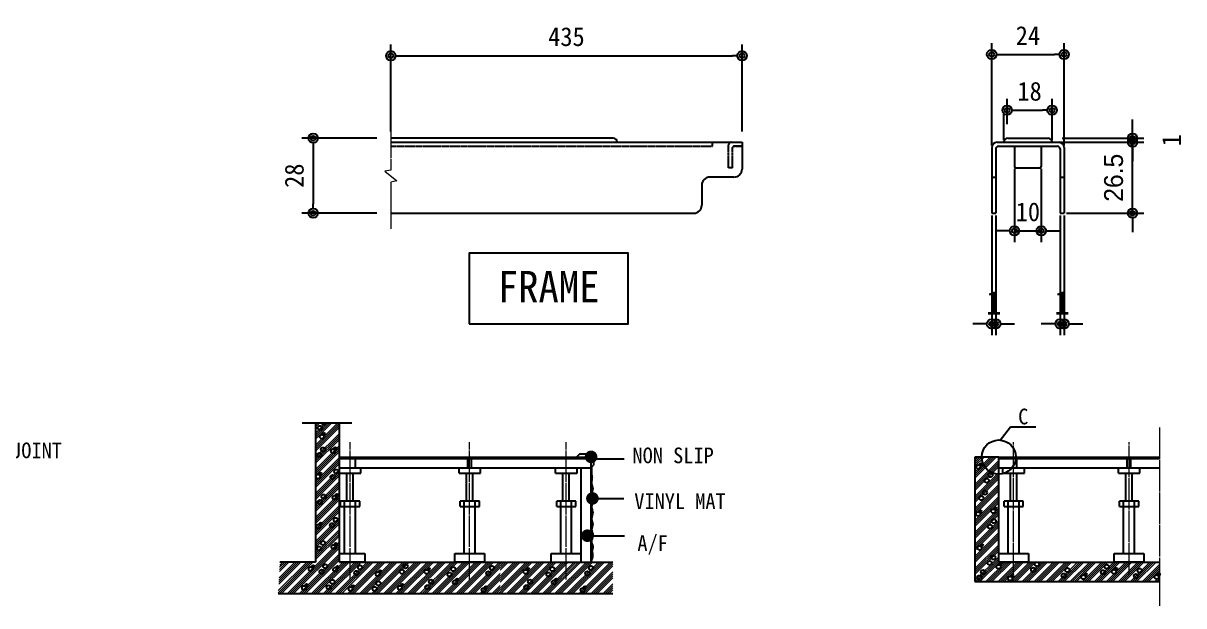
# Model space of a CAD drawing. Header units: millimetres. Extents: x 209 to 75467, y 6568 to 12199.
# Drawn here: x 61586 to 63800, y 8259 to 9372 of the extents above; entities that cross this region are included whole.
import ezdxf

# ---------------------------------------------------------------- set-up
doc = ezdxf.new("R2010")
doc.units = ezdxf.units.MM
doc.header["$MEASUREMENT"] = 0
doc.linetypes.add('CEN', pattern=[62, 60, -1, 0, -1])
doc.linetypes.add('HIDDEN', pattern=[0.375, 0.25, -0.125])
doc.layers.get('0').update_dxf_attribs({"linetype": 'CONTINUOUS'})
for name, color, linetype in [('7dim', 7, 'CONTINUOUS'), ('DIM', 7, 'CONTINUOUS'), ('DIM1', 7, 'CONTINUOUS'), ('LEADER', 7, 'CONTINUOUS'), ('LINE', 3, 'CONTINUOUS'), ('TEX', 3, 'CONTINUOUS'), ('TEXT', 7, 'CONTINUOUS')]:
    doc.layers.add(name, color=color, linetype=linetype)
doc.layers.add('A-CNTL', color=1, linetype='CEN', lineweight=15)
doc.layers.add('A-XXXX-HATC', color=8, linetype='CONTINUOUS', lineweight=18)
doc.styles.add('굴림체', font='굴림체')
doc.styles.add('돋움체', font='')
doc.styles.get('돋움체').set_extended_font_data('DotumChe')
doc.dimstyles.new('pjssd', dxfattribs={"dimscale": 10, "dimtxt": 2.5, "dimasz": 1, "dimexe": 1.2, "dimexo": 1.5, "dimgap": 1, "dimtad": 1, "dimdec": 0, "dimdsep": 46, "dimlunit": 6, "dimtxsty": '굴림체', "dimblk": 'ORIGIN2', "dimcen": -1, "dimdle": 2, "dimclrd": 7, "dimclre": 7, "dimclrt": 3, "dimadec": 0, "dimazin": 0, "dimtfac": 1, "dimtdec": 0, "dimtix": 1, "dimtmove": 2, "dimatfit": 0, "dimldrblk": 'DIMDOT', "dimfxl": 1.2, "dimtolj": 1, "dimtzin": 0, "dimarcsym": 0})

# ---------------------------------------------------------------- blocks, each defined once
blk = doc.blocks.new('*X34')
at = {"color": 0}
for p, q in [((57916, 49431), (60204, 51719)), ((57916, 50491), (59143, 51719)), ((57916, 51552), (58083, 51719)), ((57916, 49254), (60381, 51719)), ((57916, 50314), (59320, 51719)), ((57916, 51375), (58259, 51719)), ((57916, 49077), (60557, 51719)), ((57916, 50138), (59497, 51719)), ((57916, 51198), (58436, 51719)), ((57916, 49961), (59674, 51719)), ((57916, 51022), (58613, 51719)), ((57964, 48949), (60734, 51719)), ((58495, 48949), (61265, 51719)), ((58672, 48949), (61441, 51719)), ((58848, 48949), (61618, 51719)), ((59025, 48949), (61795, 51719)), ((59555, 48949), (62325, 51719)), ((59732, 48949), (62502, 51719)), ((59909, 48949), (62679, 51719)), ((60086, 48949), (62856, 51719)), ((60616, 48949), (63386, 51719)), ((60793, 48949), (63563, 51719)), ((60970, 48949), (63739, 51719)), ((61146, 48949), (63916, 51719)), ((61677, 48949), (64447, 51719)), ((61854, 48949), (64623, 51719)), ((62030, 48949), (64800, 51719)), ((62207, 48949), (64977, 51719)), ((62737, 48949), (65507, 51719)), ((62914, 48949), (65684, 51719)), ((63091, 48949), (65861, 51719)), ((63268, 48949), (66038, 51719)), ((63798, 48949), (66568, 51719)), ((63975, 48949), (66745, 51719)), ((64152, 48949), (66921, 51719)), ((64328, 48949), (67098, 51719)), ((64859, 48949), (67629, 51719)), ((65035, 48949), (67805, 51719)), ((65212, 48949), (67842, 51578)), ((65389, 48949), (67842, 51401)), ((65919, 48949), (67842, 50871)), ((66096, 48949), (67842, 50694)), ((66273, 48949), (67842, 50517)), ((66450, 48949), (67842, 50341)), ((66980, 48949), (67842, 49810)), ((67157, 48949), (67842, 49634)), ((67334, 48949), (67842, 49457)), ((67510, 48949), (67842, 49280))]:
    blk.add_line(p, q, dxfattribs=at)
blk = doc.blocks.new('*X33')
at = {"color": 0}
for p, q in [((90814, 54751), (92791, 56729)), ((90814, 55812), (91730, 56729)), ((90814, 55635), (91907, 56729)), ((90814, 56696), (90847, 56729)), ((90814, 55458), (92084, 56729)), ((90814, 56519), (91023, 56729)), ((90814, 55282), (92261, 56729)), ((90814, 56342), (91200, 56729)), ((90814, 54575), (92924, 56685)), ((90814, 54398), (92924, 56508)), ((90814, 54221), (92924, 56331)), ((90814, 53691), (92924, 55801)), ((90814, 53514), (92924, 55624)), ((90814, 53337), (92924, 55447)), ((90814, 53160), (92924, 55270)), ((90814, 52630), (92924, 54740)), ((90814, 52453), (92924, 54563)), ((90814, 52276), (92924, 54386)), ((90814, 52100), (92924, 54210)), ((90814, 51569), (92924, 53679)), ((90814, 51393), (92924, 53503)), ((90814, 51216), (92924, 53326)), ((90814, 51039), (92924, 53149)), ((90814, 50509), (92924, 52619)), ((90814, 50332), (92924, 52442)), ((90814, 50155), (92924, 52265)), ((90814, 49978), (92924, 52088)), ((90814, 49448), (92924, 51558)), ((90814, 49271), (92924, 51381)), ((90814, 49095), (92924, 51204)), ((90814, 48918), (92924, 51028)), ((90814, 48387), (92924, 50497)), ((90814, 48211), (92924, 50321)), ((90814, 48034), (92924, 50144)), ((90814, 47857), (92924, 49967)), ((90814, 47327), (92924, 49437)), ((90814, 47150), (92924, 49260)), ((90814, 46973), (92924, 49083)), ((90814, 46796), (92924, 48906)), ((90814, 46266), (92924, 48376)), ((90814, 46089), (92924, 48199)), ((90814, 45913), (92924, 48022)), ((90814, 45736), (92924, 47846)), ((90814, 45205), (92924, 47315)), ((90814, 45029), (92924, 47139)), ((88354, 41685), (92924, 46255)), ((88531, 41685), (92924, 46078)), ((90814, 44852), (92924, 46962)), ((90814, 44675), (92924, 46785)), ((88707, 41685), (92924, 45901)), ((88884, 41685), (92924, 45724)), ((89414, 41685), (92924, 45194)), ((89591, 41685), (92924, 45017)), ((87540, 41755), (90240, 44455)), ((87550, 41942), (90063, 44455)), ((87582, 42504), (89533, 44455)), ((87593, 42691), (89356, 44455)), ((87603, 42879), (89179, 44455)), ((87614, 43066), (89002, 44455)), ((87645, 43628), (88472, 44455)), ((87647, 41685), (90416, 44455)), ((87656, 43815), (88295, 44455)), ((87666, 44003), (88118, 44455)), ((87677, 44190), (87942, 44455)), ((87823, 41685), (90593, 44455)), ((89768, 41685), (92924, 44841)), ((89945, 41685), (92924, 44664)), ((90475, 41685), (93245, 44455)), ((90652, 41685), (93422, 44455)), ((90829, 41685), (93598, 44455)), ((91005, 41685), (93775, 44455)), ((91536, 41685), (94306, 44455)), ((91713, 41685), (94482, 44455)), ((91889, 41685), (94659, 44455)), ((92066, 41685), (94836, 44455)), ((92596, 41685), (95366, 44455)), ((92773, 41685), (95543, 44455)), ((92950, 41685), (95720, 44455)), ((93127, 41685), (95897, 44455)), ((93657, 41685), (96427, 44455)), ((93834, 41685), (96604, 44455)), ((94011, 41685), (96780, 44455)), ((94187, 41685), (96957, 44455)), ((94718, 41685), (97488, 44455)), ((94895, 41685), (97664, 44455)), ((95071, 41685), (97841, 44455)), ((95248, 41685), (98018, 44455)), ((95778, 41685), (98548, 44455)), ((95955, 41685), (98725, 44455)), ((96132, 41685), (98902, 44455)), ((96309, 41685), (99079, 44455)), ((96839, 41685), (99609, 44455)), ((97016, 41685), (99786, 44455)), ((97193, 41685), (99962, 44455)), ((97369, 41685), (100139, 44455)), ((97900, 41685), (100670, 44455)), ((98077, 41685), (100846, 44455)), ((98253, 41685), (101023, 44455)), ((98430, 41685), (101200, 44455)), ((98960, 41685), (101730, 44455)), ((99137, 41685), (101907, 44455)), ((99314, 41685), (102084, 44455)), ((99491, 41685), (102261, 44455)), ((100021, 41685), (102791, 44455)), ((100198, 41685), (102968, 44455)), ((100375, 41685), (103144, 44455)), ((100551, 41685), (103321, 44455)), ((101082, 41685), (103852, 44455)), ((101258, 41685), (104028, 44455)), ((101435, 41685), (104205, 44455)), ((101612, 41685), (104382, 44455)), ((102142, 41685), (104912, 44455)), ((102319, 41685), (105089, 44455)), ((102496, 41685), (105266, 44455)), ((102673, 41685), (105442, 44455)), ((103203, 41685), (105973, 44455)), ((103380, 41685), (106150, 44455)), ((103557, 41685), (106326, 44455)), ((103733, 41685), (106503, 44455)), ((104264, 41685), (107033, 44455)), ((104440, 41685), (107083, 44327)), ((104617, 41685), (107083, 44150)), ((104794, 41685), (107083, 43973)), ((105324, 41685), (107083, 43443)), ((105501, 41685), (107083, 43266)), ((105678, 41685), (107083, 43090)), ((105855, 41685), (107083, 42913)), ((106385, 41685), (107083, 42382)), ((106562, 41685), (107083, 42206)), ((106739, 41685), (107083, 42029)), ((106915, 41685), (107083, 41852))]:
    blk.add_line(p, q, dxfattribs=at)
blk = doc.blocks.new('*X32')
at = {"color": 0}
for p, q in [((64035, 52368), (65379, 53711)), ((64035, 53429), (64318, 53711)), ((64035, 52191), (65555, 53711)), ((64035, 53252), (64495, 53711)), ((64035, 52015), (65732, 53711)), ((64035, 53075), (64671, 53711)), ((64035, 51838), (65909, 53711)), ((64035, 52898), (64848, 53711)), ((64035, 51307), (66145, 53417)), ((64035, 51131), (66145, 53241)), ((64035, 50954), (66145, 53064)), ((64035, 50777), (66145, 52887)), ((64035, 50247), (66145, 52357)), ((64035, 50070), (66145, 52180)), ((64035, 49893), (66145, 52003)), ((64035, 49716), (66145, 51826)), ((64035, 49186), (66145, 51296)), ((64035, 49009), (66145, 51119)), ((64035, 48833), (66145, 50943)), ((64035, 48656), (66145, 50766)), ((64035, 48126), (66145, 50235)), ((64035, 47949), (66145, 50059)), ((64035, 47772), (66145, 49882)), ((64035, 47595), (66145, 49705)), ((64035, 47065), (66145, 49175)), ((64035, 46888), (66145, 48998)), ((64035, 46711), (66145, 48821)), ((64035, 46535), (66145, 48644)), ((64035, 46004), (66145, 48114)), ((64035, 45827), (66145, 47937)), ((64035, 45651), (66145, 47761)), ((64035, 45474), (66145, 47584)), ((64035, 44944), (66145, 47054)), ((64035, 44767), (66145, 46877)), ((64035, 44590), (66145, 46700)), ((64035, 44413), (66145, 46523)), ((64035, 43883), (66145, 45993)), ((64035, 43706), (66145, 45816)), ((64035, 43529), (66145, 45639)), ((64035, 43353), (66145, 45463)), ((64035, 42822), (66145, 44932)), ((64137, 42747), (66145, 44755)), ((64314, 42747), (66145, 44579)), ((64491, 42747), (66198, 44455)), ((65021, 42747), (66728, 44455)), ((65198, 42747), (66905, 44455)), ((65374, 42747), (67082, 44455)), ((65551, 42747), (67259, 44455)), ((66082, 42747), (67789, 44455)), ((66258, 42747), (67966, 44455)), ((66435, 42747), (68143, 44455)), ((66612, 42747), (68319, 44455)), ((67142, 42747), (68850, 44455)), ((67319, 42747), (69026, 44455)), ((67496, 42747), (69203, 44455)), ((67673, 42747), (69380, 44455)), ((68203, 42747), (69910, 44455)), ((68380, 42747), (70087, 44455)), ((68556, 42747), (70264, 44455)), ((68733, 42747), (70441, 44455)), ((69264, 42747), (70971, 44455)), ((69440, 42747), (71148, 44455)), ((69617, 42747), (71325, 44455)), ((69794, 42747), (71501, 44455)), ((70324, 42747), (72032, 44455)), ((70501, 42747), (72208, 44455)), ((70678, 42747), (72385, 44455)), ((70855, 42747), (72562, 44455)), ((71385, 42747), (73092, 44455)), ((71562, 42747), (73269, 44455)), ((71738, 42747), (73446, 44455)), ((71915, 42747), (73623, 44455)), ((72446, 42747), (74153, 44455)), ((72622, 42747), (74330, 44455)), ((72799, 42747), (74507, 44455)), ((72976, 42747), (74683, 44455)), ((73506, 42747), (75214, 44455)), ((73683, 42747), (75390, 44455)), ((73860, 42747), (75567, 44455)), ((74037, 42747), (75744, 44455)), ((74567, 42747), (76274, 44455)), ((74744, 42747), (76451, 44455)), ((74920, 42747), (76628, 44455)), ((75097, 42747), (76805, 44455)), ((75628, 42747), (77335, 44455)), ((75804, 42747), (77512, 44455)), ((75981, 42747), (77689, 44455)), ((76158, 42747), (77865, 44455)), ((76688, 42747), (78396, 44455)), ((76865, 42747), (78572, 44455)), ((77042, 42747), (78749, 44455)), ((77219, 42747), (78926, 44455)), ((77749, 42747), (79456, 44455)), ((77926, 42747), (79633, 44455)), ((78102, 42747), (79810, 44455)), ((78279, 42747), (79987, 44455)), ((78809, 42747), (80304, 44242)), ((78986, 42747), (80304, 44065)), ((79163, 42747), (80304, 43888)), ((79340, 42747), (80304, 43712)), ((79870, 42747), (80304, 43181)), ((80047, 42747), (80304, 43004)), ((80224, 42747), (80304, 42828))]:
    blk.add_line(p, q, dxfattribs=at)
blk = doc.blocks.new('_Origin2')
at = {"color": 0, "linetype": 'ByBlock', "lineweight": -2}
blk.add_line((-0.5, 0), (-1, 0), dxfattribs=at)
for radius in [0.5, 0.25]:
    blk.add_circle((0, 0), radius, dxfattribs=at)
blk = doc.blocks.new('*D480')
at = {"layer": 'DIM', "color": 7, "lineweight": -2, "transparency": 16777216}
for p, q in [((62287.2, 9191.9), (62287.2, 9331.4)), ((62957.4, 9191.9), (62957.4, 9331.4)), ((62305.2, 9309.8), (62939.4, 9309.8))]:
    blk.add_line(p, q, dxfattribs=at)
at = {"layer": 'DIM', "color": 7, "lineweight": -2, "transparency": 16777216, "xscale": 18, "yscale": 18, "zscale": 18, "rotation": 180}
blk.add_blockref('_Origin2', (62287.2, 9309.8), dxfattribs=at)
at = {"layer": 'DIM', "color": 7, "lineweight": -2, "transparency": 16777216, "xscale": 18, "yscale": 18, "zscale": 18}
blk.add_blockref('_Origin2', (62957.4, 9309.8), dxfattribs=at)
at = {"layer": 'DIM', "color": 3, "transparency": 16777216, "insert": (62622.3, 9345.9), "char_height": 36, "attachment_point": 5, "style": '돋움체'}
blk.add_mtext('\\A1;435', dxfattribs=at)
blk = doc.blocks.new('DIMDOT')
at = {"linetype": 'Continuous'}
blk.add_line((-2, 0), (2, 0), dxfattribs=at)
for radius in [0.5, 0.25]:
    blk.add_circle((0, 0), radius, dxfattribs=at)
blk = doc.blocks.new('*D481')
at = {"layer": 'DIM', "color": 7, "lineweight": -2, "transparency": 16777216}
for p, q in [((62260.2, 9152.1), (62117.5, 9152.1)), ((62139.1, 9134.1), (62139.1, 9026.8)), ((62260.2, 9008.8), (62117.5, 9008.8))]:
    blk.add_line(p, q, dxfattribs=at)
at = {"layer": 'DIM', "color": 7, "lineweight": -2, "transparency": 16777216, "xscale": 18, "yscale": 18, "zscale": 18}
for p, rotation in [((62139.1, 9152.1), 90), ((62139.1, 9008.8), 270)]:
    blk.add_blockref('_Origin2', p, dxfattribs=dict(at, rotation=rotation))
at = {"layer": 'DIM', "color": 3, "transparency": 16777216, "insert": (62103.1, 9080.5), "char_height": 36, "attachment_point": 5, "rotation": 90, "style": '돋움체'}
blk.add_mtext('\\A1;28', dxfattribs=at)
blk = doc.blocks.new('*D485')
at = {"layer": 'DIM', "color": 7, "lineweight": -2, "transparency": 16777216}
for p, q in [((63463.3, 9179), (63463.3, 9227.2)), ((63549, 9171.5), (63549, 9227.2)), ((63481.3, 9205.6), (63531, 9205.6))]:
    blk.add_line(p, q, dxfattribs=at)
at = {"layer": 'DIM', "color": 7, "lineweight": -2, "transparency": 16777216, "xscale": 18, "yscale": 18, "zscale": 18, "rotation": 180}
blk.add_blockref('_Origin2', (63463.3, 9205.6), dxfattribs=at)
at = {"layer": 'DIM', "color": 7, "lineweight": -2, "transparency": 16777216, "xscale": 18, "yscale": 18, "zscale": 18}
blk.add_blockref('_Origin2', (63549, 9205.6), dxfattribs=at)
at = {"layer": 'DIM', "color": 3, "transparency": 16777216, "insert": (63506.1, 9241.6), "char_height": 36, "attachment_point": 5, "style": '돋움체'}
blk.add_mtext('\\A1;18', dxfattribs=at)
blk = doc.blocks.new('*D486')
at = {"layer": 'DIM', "color": 7, "lineweight": -2, "transparency": 16777216}
for p, q in [((63433.8, 9161.2), (63433.8, 9333.8)), ((63572, 9161.2), (63572, 9333.8)), ((63451.8, 9312.2), (63554, 9312.2))]:
    blk.add_line(p, q, dxfattribs=at)
at = {"layer": 'DIM', "color": 7, "lineweight": -2, "transparency": 16777216, "xscale": 18, "yscale": 18, "zscale": 18, "rotation": 180}
blk.add_blockref('_Origin2', (63433.8, 9312.2), dxfattribs=at)
at = {"layer": 'DIM', "color": 7, "lineweight": -2, "transparency": 16777216, "xscale": 18, "yscale": 18, "zscale": 18}
blk.add_blockref('_Origin2', (63572, 9312.2), dxfattribs=at)
at = {"layer": 'DIM', "color": 3, "transparency": 16777216, "insert": (63502.9, 9348.2), "char_height": 36, "attachment_point": 5, "style": '돋움체'}
blk.add_mtext('\\A1;24', dxfattribs=at)
blk = doc.blocks.new('*D487')
at = {"layer": 'DIM', "color": 7, "lineweight": -2, "transparency": 16777216}
for p, q in [((63702.6, 9162.5), (63702.6, 9180.5)), ((63599, 9144.5), (63724.2, 9144.5)), ((63702.6, 9008.8), (63702.6, 9144.5)), ((63599, 9008.8), (63724.2, 9008.8)), ((63702.6, 8990.8), (63702.6, 8972.8))]:
    blk.add_line(p, q, dxfattribs=at)
at = {"layer": 'DIM', "color": 7, "lineweight": -2, "transparency": 16777216, "xscale": 18, "yscale": 18, "zscale": 18}
for p, rotation in [((63702.6, 9144.5), 270), ((63702.6, 9008.8), 90)]:
    blk.add_blockref('_Origin2', p, dxfattribs=dict(at, rotation=rotation))
at = {"layer": 'DIM', "color": 3, "transparency": 16777216, "insert": (63666.6, 9076.6), "char_height": 36, "attachment_point": 5, "rotation": 90, "style": '돋움체'}
blk.add_mtext('\\A1;{\\fDotum|b0|i0|c129|p50;26.5}', dxfattribs=at)
blk = doc.blocks.new('*D488')
at = {"layer": 'DIM', "color": 7, "lineweight": -2, "transparency": 16777216}
for p, q in [((63702.6, 9170.1), (63702.6, 9188.1)), ((63568.3, 9152.1), (63724.2, 9152.1)), ((63702.6, 9144.5), (63702.6, 9152.1)), ((63599, 9144.5), (63724.2, 9144.5)), ((63702.6, 9126.5), (63702.6, 9108.5))]:
    blk.add_line(p, q, dxfattribs=at)
at = {"layer": 'DIM', "color": 7, "lineweight": -2, "transparency": 16777216, "xscale": 18, "yscale": 18, "zscale": 18}
for p, rotation in [((63702.6, 9152.1), 270), ((63702.6, 9144.5), 90)]:
    blk.add_blockref('_Origin2', p, dxfattribs=dict(at, rotation=rotation))
at = {"layer": 'DIM', "color": 3, "transparency": 16777216, "insert": (63776.8, 9148.3), "char_height": 36, "attachment_point": 5, "rotation": 90, "style": '돋움체'}
blk.add_mtext('\\A1;1', dxfattribs=at)
blk = doc.blocks.new('*D489')
at = {"layer": 'DIM', "color": 7, "lineweight": -2, "transparency": 16777216}
for p, q in [((63477.3, 9070.9), (63477.3, 8953.7)), ((63528.5, 9070.9), (63528.5, 8953.7)), ((63459.3, 8975.3), (63441.3, 8975.3)), ((63477.3, 8975.3), (63528.5, 8975.3)), ((63546.5, 8975.3), (63564.5, 8975.3))]:
    blk.add_line(p, q, dxfattribs=at)
at = {"layer": 'DIM', "color": 7, "lineweight": -2, "transparency": 16777216, "xscale": 18, "yscale": 18, "zscale": 18}
blk.add_blockref('_Origin2', (63477.3, 8975.3), dxfattribs=at)
at = {"layer": 'DIM', "color": 7, "lineweight": -2, "transparency": 16777216, "xscale": 18, "yscale": 18, "zscale": 18, "rotation": 180}
blk.add_blockref('_Origin2', (63528.5, 8975.3), dxfattribs=at)
at = {"layer": 'DIM', "color": 3, "transparency": 16777216, "insert": (63502.9, 9011.3), "char_height": 36, "attachment_point": 5, "style": '돋움체'}
blk.add_mtext('\\A1;10', dxfattribs=at)
blk = doc.blocks.new('*D490')
at = {"layer": 'DIM', "color": 7, "lineweight": -2, "transparency": 16777216}
for p, q in [((63433.8, 8981.8), (63433.8, 8775.7)), ((63441.5, 8981.8), (63441.5, 8775.7)), ((63415.8, 8797.3), (63397.8, 8797.3)), ((63433.8, 8797.3), (63441.5, 8797.3)), ((63459.5, 8797.3), (63477.5, 8797.3))]:
    blk.add_line(p, q, dxfattribs=at)
at = {"layer": 'DIM', "color": 7, "lineweight": -2, "transparency": 16777216, "xscale": 18, "yscale": 18, "zscale": 18}
blk.add_blockref('_Origin2', (63433.8, 8797.3), dxfattribs=at)
at = {"layer": 'DIM', "color": 7, "lineweight": -2, "transparency": 16777216, "xscale": 18, "yscale": 18, "zscale": 18, "rotation": 180}
blk.add_blockref('_Origin2', (63441.5, 8797.3), dxfattribs=at)
at = {"layer": 'DIM', "color": 3, "transparency": 16777216, "insert": (63437.7, 8837.8), "char_height": 45, "attachment_point": 5, "style": '돋움체'}
blk.add_mtext('\\A1;1', dxfattribs=at)
blk = doc.blocks.new('*D491')
at = {"layer": 'DIM', "color": 7, "lineweight": -2, "transparency": 16777216}
for p, q in [((63564.3, 8981.8), (63564.3, 8775.7)), ((63572, 8981.8), (63572, 8775.7)), ((63546.3, 8797.3), (63528.3, 8797.3)), ((63564.3, 8797.3), (63572, 8797.3)), ((63590, 8797.3), (63608, 8797.3))]:
    blk.add_line(p, q, dxfattribs=at)
at = {"layer": 'DIM', "color": 7, "lineweight": -2, "transparency": 16777216, "xscale": 18, "yscale": 18, "zscale": 18}
blk.add_blockref('_Origin2', (63564.3, 8797.3), dxfattribs=at)
at = {"layer": 'DIM', "color": 7, "lineweight": -2, "transparency": 16777216, "xscale": 18, "yscale": 18, "zscale": 18, "rotation": 180}
blk.add_blockref('_Origin2', (63572, 8797.3), dxfattribs=at)
at = {"layer": 'DIM', "color": 3, "transparency": 16777216, "insert": (63568.2, 8837.8), "char_height": 45, "attachment_point": 5, "style": '돋움체'}
blk.add_mtext('\\A1;1', dxfattribs=at)

msp = doc.modelspace()

# ---------------------------------------------------------------- linework, layer by layer
at = {"color": 0, "linetype": 'ByBlock'}
for p, q in [((62287.2, 9164.9), (62287.2, 9266.6)), ((62957.4, 9164.9), (62957.4, 9266.6))]:
    msp.add_line(p, q, dxfattribs=at)
for p, q in [((62118.1, 8608.5), (62212.7, 8608.5)), ((62143.2, 8608.5), (62143.2, 8342.4)), ((62189, 8342.4), (62189, 8608.5)), ((63449.7, 8575.6), (63470, 8601)), ((63470, 8601), (63518.3, 8601)), ((62647.7, 8549.4), (62641.2, 8543.1)), ((62647.7, 8549.4), (62674.2, 8549.4)), ((62674.2, 8549.4), (62674.2, 8527.7)), ((62189, 8543.1), (62668.9, 8543.1)), ((62189, 8540.6), (62668.9, 8540.6)), ((62219.6, 8522.6), (62219.6, 8540.6)), ((62434.1, 8522.6), (62434.1, 8540.6)), ((62441.1, 8522.6), (62441.1, 8540.6)), ((62668.9, 8543.1), (62668.9, 8342.4)), ((62668.9, 8522.6), (62674.2, 8527.7)), ((63447.3, 8543.1), (63401.6, 8543.1)), ((63401.6, 8543.1), (63401.6, 8305.4)), ((63447.3, 8342.4), (63447.3, 8543.1)), ((63447.3, 8543.1), (63754.3, 8543.1)), ((63447.3, 8540.6), (63754.3, 8540.6)), ((63481.8, 8522.6), (63481.8, 8540.6)), ((63692.5, 8522.6), (63692.5, 8540.6)), ((63699.4, 8522.6), (63699.4, 8540.6)), ((62189, 8512.1), (62189, 8522.6)), ((62189, 8522.6), (62668.9, 8522.6)), ((62189, 8512.1), (62230.2, 8512.1)), ((62203.2, 8459), (62203.2, 8512.1)), ((62215.3, 8459), (62215.3, 8512.1)), ((62230.2, 8512.1), (62230.2, 8522.6)), ((62417.3, 8512.1), (62417.3, 8522.6)), ((62417.3, 8512.1), (62458.5, 8512.1)), ((62431.5, 8459), (62431.5, 8512.1)), ((62443.7, 8459), (62443.7, 8512.1)), ((62458.5, 8512.1), (62458.5, 8522.6)), ((62601.4, 8512.1), (62601.4, 8522.6)), ((62601.4, 8512.1), (62642.6, 8512.1)), ((62615.6, 8459), (62615.6, 8512.1)), ((62627.8, 8459), (62627.8, 8512.1)), ((62642.6, 8512.1), (62642.6, 8522.6)), ((62650, 8522.6), (62650, 8342.4)), ((63447.3, 8522.6), (63754.3, 8522.6)), ((63455.4, 8512.1), (63455.4, 8522.6)), ((63455.4, 8512.1), (63496.6, 8512.1)), ((63469.6, 8459), (63469.6, 8512.1)), ((63481.7, 8459), (63481.7, 8512.1)), ((63496.6, 8512.1), (63496.6, 8522.6)), ((63675.6, 8512.1), (63675.6, 8522.6)), ((63675.6, 8512.1), (63716.8, 8512.1)), ((63689.9, 8459), (63689.9, 8512.1)), ((63702, 8459), (63702, 8512.1)), ((63716.8, 8512.1), (63716.8, 8522.6)), ((62227.8, 8459), (62191.4, 8459)), ((62191.4, 8448.8), (62191.4, 8459)), ((62191.4, 8448.8), (62227.8, 8448.8)), ((62198.9, 8359), (62198.9, 8459)), ((62219.7, 8359), (62219.7, 8459)), ((62227.8, 8448.8), (62227.8, 8459)), ((62419.7, 8448.8), (62419.7, 8459)), ((62456.1, 8459), (62419.7, 8459)), ((62419.7, 8448.8), (62456.1, 8448.8)), ((62427.2, 8359), (62427.2, 8459)), ((62448, 8359), (62448, 8459)), ((62456.1, 8448.8), (62456.1, 8459)), ((62640.2, 8459), (62603.8, 8459)), ((62603.8, 8448.8), (62603.8, 8459)), ((62603.8, 8448.8), (62640.2, 8448.8)), ((62611.3, 8359), (62611.3, 8459)), ((62632.1, 8359), (62632.1, 8459)), ((62640.2, 8448.8), (62640.2, 8459)), ((63457.8, 8448.8), (63457.8, 8459)), ((63494.2, 8459), (63457.8, 8459)), ((63457.8, 8448.8), (63494.2, 8448.8)), ((63465.3, 8359), (63465.3, 8459)), ((63486.1, 8359), (63486.1, 8459)), ((63494.2, 8448.8), (63494.2, 8459)), ((63714.4, 8459), (63678, 8459)), ((63678, 8448.8), (63678, 8459)), ((63678, 8448.8), (63714.4, 8448.8)), ((63685.5, 8359), (63685.5, 8459)), ((63706.3, 8359), (63706.3, 8459)), ((63714.4, 8448.8), (63714.4, 8459)), ((62189, 8359), (62237.6, 8359)), ((62237.6, 8359), (62237.6, 8342.4)), ((62409.2, 8359), (62465.9, 8359)), ((62409.2, 8342.4), (62409.2, 8359)), ((62465.9, 8359), (62465.9, 8342.4)), ((62593.3, 8342.4), (62593.3, 8359)), ((62593.3, 8359), (62650, 8359)), ((62650, 8359), (62650, 8342.4)), ((63447.3, 8359), (63504, 8359)), ((63447.3, 8342.4), (63447.3, 8359)), ((63504, 8359), (63504, 8342.4)), ((63667.6, 8342.4), (63667.6, 8359)), ((63667.6, 8359), (63724.3, 8359)), ((63724.3, 8359), (63724.3, 8342.4)), ((62143.2, 8342.4), (62075.5, 8342.4)), ((62237.6, 8342.4), (62189, 8342.4)), ((62189, 8342.4), (62711, 8342.4)), ((62465.9, 8342.4), (62409.2, 8342.4)), ((63447.3, 8342.4), (63754.3, 8342.4)), ((63504, 8342.4), (63447.3, 8342.4)), ((63724.3, 8342.4), (63667.6, 8342.4)), ((63401.6, 8305.4), (63754.3, 8305.4)), ((62072.1, 8282.3), (62711, 8282.3))]:
    msp.add_line(p, q)
msp.add_lwpolyline([(62668.9, 8342.4), (62670.8, 8346.7), (62672, 8350.3), (62672.7, 8353.3), (62672.8, 8355.7), (62672.7, 8357.7), (62672.4, 8359.3), (62672, 8360.8), (62671.8, 8362.1), (62671.7, 8363.4), (62671.9, 8364.7), (62672.2, 8366), (62672.5, 8367.3), (62672.9, 8368.5), (62673.2, 8369.8), (62673.4, 8371), (62673.4, 8372.1), (62673.2, 8373.3), (62672.9, 8374.4), (62672.4, 8375.5), (62671.9, 8376.7), (62671.4, 8377.8), (62671, 8379), (62670.7, 8380.3), (62670.6, 8381.6), (62670.7, 8383), (62671, 8384.4), (62671.4, 8385.9), (62671.9, 8387.4), (62672.4, 8389), (62672.9, 8390.5), (62673.2, 8392), (62673.3, 8393.5), (62673.3, 8394.9), (62673, 8396.3), (62672.6, 8397.7), (62672.2, 8399.1), (62671.8, 8400.4), (62671.4, 8401.7), (62671.1, 8403), (62670.9, 8404.3), (62671, 8405.6), (62671.2, 8406.9), (62671.5, 8408.2), (62671.9, 8409.6), (62672.3, 8410.9), (62672.7, 8412.2), (62672.9, 8413.5), (62673, 8414.8), (62672.9, 8416.1), (62672.7, 8417.3), (62672.3, 8418.6), (62671.9, 8419.8), (62671.5, 8421.1), (62671.2, 8422.4), (62670.9, 8423.8), (62670.8, 8425.2), (62670.9, 8426.6), (62671.2, 8428.1), (62671.5, 8429.7), (62671.9, 8431.2), (62672.3, 8432.7), (62672.7, 8434.2), (62672.9, 8435.7), (62673, 8437.2), (62672.9, 8438.6), (62672.7, 8439.9), (62672.3, 8441.3), (62671.9, 8442.6), (62671.5, 8443.9), (62671.2, 8445.3), (62670.9, 8446.7), (62670.8, 8448.1), (62670.9, 8449.6), (62671.2, 8451.1), (62671.5, 8452.7), (62671.9, 8454.3), (62672.3, 8455.9), (62672.7, 8457.4), (62672.9, 8458.9), (62673, 8460.4), (62672.9, 8461.8), (62672.7, 8463.1), (62672.3, 8464.4), (62671.9, 8465.7), (62671.5, 8466.9), (62671.2, 8468.2), (62670.9, 8469.5), (62670.8, 8470.9), (62670.9, 8472.3), (62671.2, 8473.8), (62671.5, 8475.3), (62671.9, 8476.8), (62672.3, 8478.3), (62672.7, 8479.9), (62672.9, 8481.4), (62673, 8482.9), (62672.9, 8484.3), (62672.7, 8485.7), (62672.3, 8487.1), (62671.9, 8488.4), (62671.4, 8489.7), (62671, 8491.1), (62670.7, 8492.4), (62670.5, 8493.7), (62670.5, 8495.1), (62670.6, 8496.5), (62670.8, 8497.8), (62671.1, 8499.2), (62671.3, 8500.5), (62671.6, 8501.9), (62671.7, 8503.2), (62671.8, 8504.4), (62671.7, 8505.6), (62671.6, 8506.8), (62671.3, 8508), (62671, 8509.1), (62670.8, 8510.3), (62670.6, 8511.4), (62670.5, 8512.5), (62670.5, 8513.7), (62670.6, 8515), (62670.8, 8516.3), (62671, 8517.9), (62671, 8519.7), (62670.7, 8521.9), (62670.1, 8523.8)])
for centre, radius in [((62151.8, 8598.9), 4.08), ((62155.6, 8582), 4.08), ((62160, 8587.3), 2.11), ((62150.7, 8547.1), 4.08), ((62157.8, 8557.6), 4.08), ((62176.8, 8554.5), 4.08), ((62181.2, 8559.8), 2.11), ((63408.9, 8524), 4.08), ((63413.3, 8529.4), 2.11), ((62148.2, 8505.8), 4.08), ((62152.6, 8511.2), 2.11), ((62176.1, 8504.8), 4.08), ((62183.2, 8515.3), 4.08), ((63431.3, 8508.6), 4.08), ((63424.3, 8498.1), 4.08), ((62151.8, 8457.2), 4.08), ((62158.9, 8467.7), 4.08), ((62180, 8465.6), 4.08), ((62184.4, 8471), 2.11), ((63414, 8464.8), 4.08), ((63421.1, 8475.3), 4.08), ((63408, 8434.3), 4.08), ((63412.4, 8439.6), 2.11), ((63436.7, 8439.8), 4.08), ((63441.1, 8445.1), 2.11), ((62153.7, 8416), 2.11), ((62175.1, 8412.8), 4.08), ((62182.2, 8423.2), 4.08), ((63437.7, 8420.7), 4.08), ((62149.3, 8410.6), 4.08), ((63430.7, 8410.2), 4.08), ((62150.7, 8368.4), 4.08), ((62157.8, 8378.9), 4.08), ((62177.9, 8371.5), 4.08), ((62182.3, 8376.9), 2.11), ((63410.8, 8369.4), 4.08), ((63415.2, 8374.8), 2.11), ((63436.8, 8351.3), 4.08), ((62134.5, 8329.2), 4.08), ((62138.9, 8334.5), 2.11), ((62155, 8324), 4.08), ((62162.1, 8334.4), 4.08), ((62181, 8328.1), 4.08), ((62185.4, 8333.5), 2.11), ((62228.6, 8332.3), 4.08), ((62308.3, 8324), 4.08), ((62315.4, 8334.4), 4.08), ((62355.4, 8323.9), 4.08), ((62359.8, 8329.2), 2.11), ((62406.3, 8329.2), 4.08), ((62480.4, 8331.2), 4.08), ((62544.4, 8323.9), 4.08), ((62548.8, 8329.2), 2.11), ((62595.3, 8329.2), 4.08), ((62669.3, 8331.2), 4.08), ((63417.4, 8323.6), 4.08), ((63429.8, 8340.8), 4.08), ((63446.9, 8333.4), 4.08), ((63451.3, 8338.8), 2.11), ((63513, 8327.9), 4.08), ((63520.1, 8338.4), 4.08), ((63578.4, 8327.2), 4.08), ((63653.4, 8333.7), 4.08), ((63667.1, 8324.1), 4.08), ((63671.5, 8329.5), 2.11), ((63716.3, 8326.3), 4.08), ((62175.8, 8304.8), 4.08), ((62221.6, 8321.8), 4.08), ((62262.4, 8319.6), 4.08), ((62263.6, 8301.7), 4.08), ((62266.8, 8325), 2.11), ((62364, 8304.9), 4.08), ((62399.2, 8318.7), 4.08), ((62409.4, 8303.8), 4.08), ((62413.8, 8309.2), 2.11), ((62473.3, 8320.8), 4.08), ((62553, 8304.9), 4.08), ((62588.2, 8318.7), 4.08), ((62598.4, 8303.8), 4.08), ((62602.8, 8309.2), 2.11), ((62662.3, 8320.8), 4.08), ((63410.4, 8313.1), 4.08), ((63469.1, 8311.2), 4.08), ((63473.5, 8316.5), 2.11), ((63571.4, 8316.8), 4.08), ((63608.8, 8313.9), 4.08), ((63613.2, 8319.2), 2.11), ((63646.3, 8323.2), 4.08), ((63709.2, 8315.8), 4.08), ((63748.5, 8314), 4.08), ((63752.9, 8319.3), 2.11), ((62121.8, 8293.3), 4.08), ((62126.2, 8298.6), 2.11), ((62168.7, 8294.3), 4.08), ((62210.6, 8291.1), 4.08), ((62215.1, 8296.5), 2.11), ((62256.6, 8291.2), 4.08), ((62304.7, 8293.3), 4.08), ((62309.1, 8298.6), 2.11), ((62357, 8294.4), 4.08), ((62464.4, 8289), 4.08), ((62468.8, 8294.3), 2.11), ((62546, 8294.4), 4.08), ((62653.3, 8289), 4.08), ((62657.8, 8294.3), 2.11)]:
    msp.add_circle(centre, radius)
msp.add_arc((62158.9, 8609.4), 4.08, 192.5557, 347.4443)
at = {"layer": '7dim', "color": 7}
for p, q in [((63477.3, 9093.6), (63477.3, 8961)), ((63528.5, 9093.6), (63528.5, 8961))]:
    msp.add_line(p, q, dxfattribs=at)
at = {"layer": '7dim'}
for p, q in [((63433.8, 9004.6), (63433.8, 8793)), ((63441.5, 9004.6), (63441.5, 8793)), ((63564.3, 9004.6), (63564.3, 8793)), ((63572, 9004.6), (63572, 8793))]:
    msp.add_line(p, q, dxfattribs=at)
at = {"layer": 'A-CNTL'}
for p, q in [((63754.3, 8599.3), (63754.3, 8259)), ((62209.3, 8309.4), (62209.3, 8571.5)), ((62437.6, 8309.4), (62437.6, 8571.5)), ((62621.7, 8309.4), (62621.7, 8571.5)), ((63475.7, 8319), (63475.7, 8571.5)), ((63695.9, 8319), (63695.9, 8571.5))]:
    msp.add_line(p, q, dxfattribs=at)
msp.add_lwpolyline([(62287.2, 9174.7), (62287.2, 9091.1), (62275.8, 9088.9), (62298.6, 9070.7), (62287.2, 9068.4), (62287.2, 8978.9)], dxfattribs=at)
at = {"layer": 'DIM'}
for p, q in [((63433.8, 9138.5), (63433.8, 9316.9)), ((63572, 9138.5), (63572, 9316.9)), ((63456.9, 9148.7), (63456.9, 9202.6)), ((63549, 9148.7), (63549, 9202.6)), ((63553.2, 9144.5), (63693, 9144.5)), ((63566, 9144.5), (63693, 9144.5)), ((63576.3, 9008.8), (63693, 9008.8))]:
    msp.add_line(p, q, dxfattribs=at)
at = {"layer": 'DIM', "const_width": 12}
for points in [[(62663.3, 8543.5, 1), (62675.3, 8543.5, 1)], [(62665.9, 8464.1, 1), (62677.9, 8464.1, 1)], [(62656.4, 8392.9, 1), (62668.4, 8392.9, 1)]]:
    msp.add_lwpolyline(points, format="xyb", close=True, dxfattribs=at)
at = {"layer": 'DIM1'}
for p, q in [((62672.7, 8539.9), (62732.4, 8539.9)), ((62671.9, 8464), (62731.6, 8464)), ((62661.9, 8392.5), (62733, 8392.5))]:
    msp.add_line(p, q, dxfattribs=at)
msp.add_circle((63447.3, 8543.1), 32.6, dxfattribs=at)
at = {"layer": 'LEADER'}
msp.add_lwpolyline([(62436.7, 8797.8), (62739.8, 8797.8), (62739.8, 8932.4), (62436.7, 8932.4)], close=True, dxfattribs=at)
at = {"layer": 'LINE', "color": 7}
for p, q in [((62711.7, 9152.1), (62287.2, 9152.1)), ((63464.5, 9152.1), (63541.3, 9152.1)), ((62287.2, 9144.5), (62957.4, 9144.5)), ((62957.4, 9144.5), (62957.4, 9093.3)), ((63433.8, 9134.2), (63433.8, 9008.8)), ((63441.5, 9131.7), (63441.5, 9008.8)), ((63444.1, 9144.5), (63561.8, 9144.5)), ((63446.6, 9136.8), (63559.2, 9136.8)), ((63477.3, 9136.8), (63477.3, 9097.9)), ((63528.5, 9136.8), (63528.5, 9097.9)), ((63564.3, 9131.7), (63564.3, 9008.8)), ((63572, 9134.2), (63572, 9008.8)), ((63479.9, 9095.3), (63525.9, 9095.3)), ((62880.6, 9062.6), (62880.6, 9024.2)), ((62942, 9077.9), (62896, 9077.9)), ((63433.8, 9077.9), (63441.5, 9077.9)), ((63564.3, 9077.9), (63572, 9077.9)), ((62287.2, 9008.8), (62865.2, 9008.8)), ((63433.8, 9008.8), (63441.5, 9008.8)), ((63564.3, 9008.8), (63572, 9008.8))]:
    msp.add_line(p, q, dxfattribs=at)
at = {"layer": 'LINE', "color": 8, "linetype": 'HIDDEN'}
for p, q in [((62287.2, 9136.8), (62901.1, 9136.8)), ((62901.1, 9136.8), (62901.1, 9144.5)), ((62931.8, 9095.3), (62931.8, 9139.3)), ((62939.5, 9095.3), (62939.5, 9134.2)), ((62942, 9136.8), (62957.4, 9136.8)), ((62957.4, 9136.8), (62942, 9136.8)), ((62939.5, 9095.3), (62931.8, 9095.3))]:
    msp.add_line(p, q, dxfattribs=at)
at = {"layer": 'LINE', "color": 7}
for centre, radius, start, end in [((62711.7, 9144.5), 7.68, 0, 90), ((63464.5, 9144.5), 7.68, 90, 180), ((63541.3, 9144.5), 7.68, 0, 90), ((63444.1, 9134.2), 10.2, 90, 180), ((63446.6, 9131.7), 5.12, 90, 180), ((63559.2, 9131.7), 5.12, 0, 90), ((63561.8, 9134.2), 10.2, 0, 90), ((62942, 9093.3), 15.4, 270, 0), ((63479.9, 9097.9), 2.56, 180, 270), ((63525.9, 9097.9), 2.56, 270, 0), ((62896, 9062.6), 15.4, 90, 180), ((62865.2, 9024.2), 15.4, 270, 0)]:
    msp.add_arc(centre, radius, start, end, dxfattribs=at)
at = {"layer": 'LINE', "color": 8, "linetype": 'HIDDEN'}
for centre, radius in [((62936.9, 9139.3), 5.12), ((62942, 9134.2), 2.56)]:
    msp.add_arc(centre, radius, 90, 180, dxfattribs=at)

# ---------------------------------------------------------------- block references
at = {"layer": 'A-XXXX-HATC', "xscale": 0.02168086513120215, "yscale": 0.02168086513120215, "zscale": 0.02168086513120215}
for name, p in [('*X33', (60174.3, 7378.6)), ('*X32', (62013.2, 7378.6)), ('*X34', (61240.1, 7221.1))]:
    msp.add_blockref(name, p, dxfattribs=at)

# ---------------------------------------------------------------- texts
at = {"layer": 'TEX', "color": 3, "style": '돋움체'}
for s, p in [('C', (63484.3, 8605.6)), ('P.V.C JOINT', (61446.3, 8540.9)), ('NON SLIP', (62748.4, 8531.3)), ('VINYL MAT', (62751.8, 8443.7)), ('A/F', (62757.7, 8363.7))]:
    msp.add_text(s, height=30, dxfattribs=at).set_placement(p)
at = {"layer": 'TEXT', "color": 3, "style": '돋움체'}
msp.add_text('FRAME', height=60, dxfattribs=at).set_placement((62491.4, 8838.7))

# ---------------------------------------------------------------- dimensions: what is measured, and where the dimension line sits
at = {"layer": 'DIM'}
for base, p1, p2, text, override, picture, middle in [((62957.4, 9309.8), (62287.2, 9164.9), (62957.4, 9164.9), '435', {"dimscale": 18, "dimtxt": 2, "dimtxsty": '돋움체'}, '*D480', (62622.3, 9345.9)), ((63572, 9312.2), (63433.8, 9134.2), (63572, 9134.2), '24', {"dimscale": 18, "dimtxt": 2, "dimtxsty": '돋움체'}, '*D486', (63502.9, 9348.2)), ((63549, 9205.6), (63463.3, 9152), (63549, 9144.5), '18', {"dimscale": 18, "dimtxt": 2, "dimtxsty": '돋움체'}, '*D485', (63506.1, 9241.6)), ((63528.5, 8975.3), (63477.3, 9097.9), (63528.5, 9097.9), '10', {"dimscale": 18, "dimtxt": 2, "dimtxsty": '돋움체'}, '*D489', (63502.9, 9011.3)), ((63441.5, 8797.3), (63433.8, 9008.8), (63441.5, 9008.8), '1', {"dimscale": 18, "dimtxsty": '돋움체'}, '*D490', (63437.7, 8837.8)), ((63572, 8797.3), (63564.3, 9008.8), (63572, 9008.8), '1', {"dimscale": 18, "dimtxsty": '돋움체'}, '*D491', (63568.2, 8837.8))]:
    dim = msp.add_linear_dim(base=base, p1=p1, p2=p2, text=text, dimstyle='pjssd', override=override, dxfattribs=at)
    dim.commit()
    dim.dimension.update_dxf_attribs({"geometry": picture, "text_midpoint": middle})
dim = msp.add_linear_dim(base=(63702.6, 9152.1), p1=(63572, 9144.5), p2=(63541.3, 9152.1), angle=90, text='1', dimstyle='pjssd', override={"dimscale": 18, "dimtxt": 2, "dimtxsty": '돋움체'}, dxfattribs=at)
dim.commit()
dim.dimension.update_dxf_attribs({"geometry": '*D488', "text_midpoint": (63776.8, 9148.3), "dimtype": 160})
for base, p1, p2, text, picture, middle in [((63702.6, 9144.5), (63572, 9008.8), (63572, 9144.5), '{\\fDotum|b0|i0|c129|p50;26.5}', '*D487', (63666.6, 9076.6)), ((62139.1, 9008.8), (62287.2, 9152.1), (62287.2, 9008.8), '28', '*D481', (62103.1, 9080.5))]:
    dim = msp.add_linear_dim(base=base, p1=p1, p2=p2, angle=90, text=text, dimstyle='pjssd', override={"dimscale": 18, "dimtxt": 2, "dimtxsty": '돋움체'}, dxfattribs=at)
    dim.commit()
    dim.dimension.update_dxf_attribs({"geometry": picture, "text_midpoint": middle})

doc.saveas('drawing.dxf')
